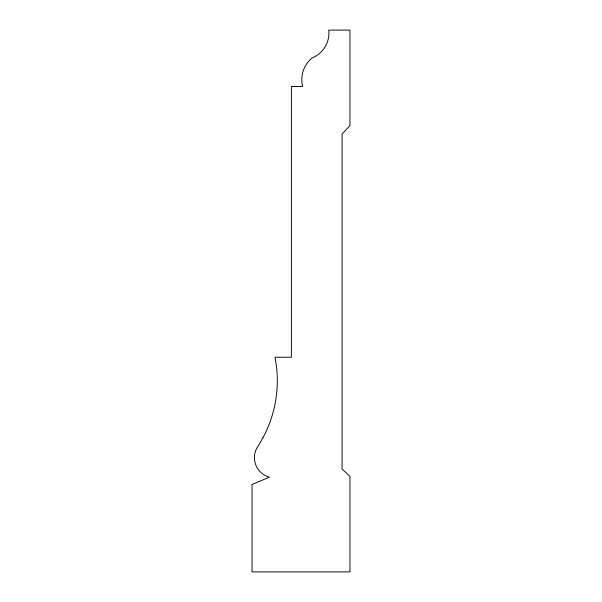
<?xml version="1.0" encoding="UTF-8"?>
<svg xmlns="http://www.w3.org/2000/svg" width="602" height="602" viewBox="0 0 602 602"><rect width="100%" height="100%" fill="white"/><g stroke="black" fill="none" stroke-linecap="round" stroke-linejoin="round"><path stroke-width="0.9" d="M262.954 437.722L258.582 445.39A20.137 20.137 0 0 0 269.515 477.145L252.042 484.467L252.042 571.9L349.958 571.9L349.958 476.408L342.064 468.988L342.064 134.05L349.958 125.592L349.958 30.1L328.782 30.1A26.894 26.894 0 0 1 312.137 57.912A27.842 27.842 0 0 0 302.686 86.455L291.398 86.455L291.398 357.227L274.986 357.227A120.076 120.076 0 0 1 262.954 437.722"/></g></svg>
